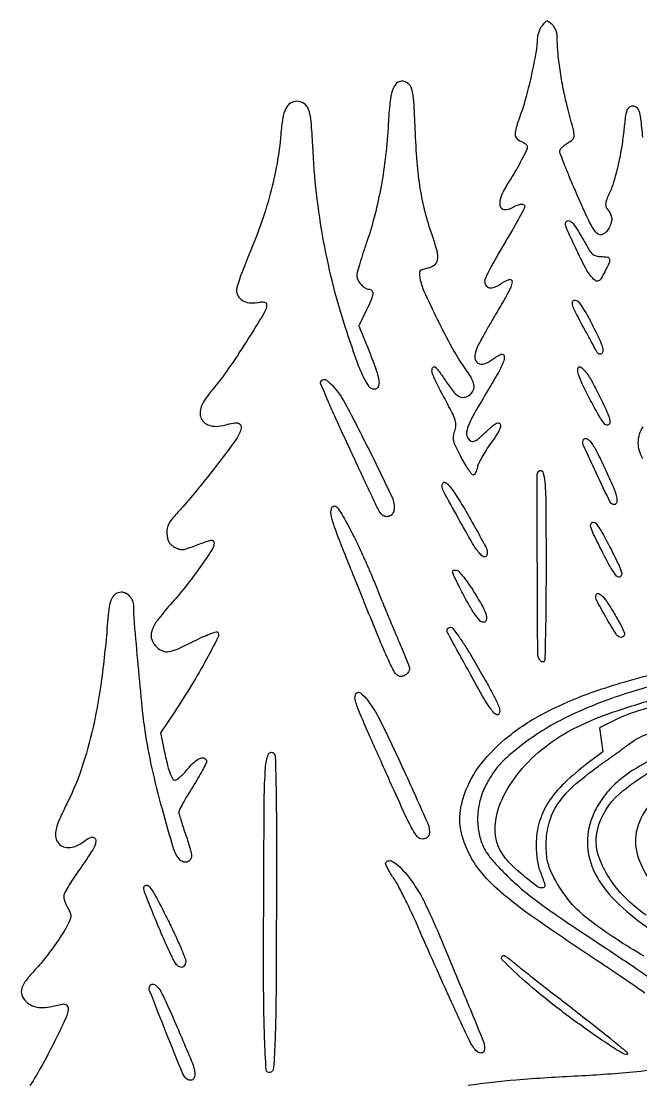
# Model space of a CAD drawing. Extents: x 118 to 878, y 65 to 959.
# Drawn here: x 129.1 to 376.3, y 507.6 to 930.9 of the extents above; entities that cross this region are included whole.
import ezdxf

# ---------------------------------------------------------------- set-up
doc = ezdxf.new("R2010")
doc.units = 0

msp = doc.modelspace()

# ---------------------------------------------------------------- linework, layer by layer
for points in [[(377.102713, 884.715472, 0.005108), (376.345889, 892.097313, 0.05238), (375.685725, 895.090947, 0.159316), (374.661665, 896.47302, 0.155518), (373.008371, 897, 0.169027), (371.64854, 896.526784, 0.141502), (370.756459, 895.276895, 0.052683), (370.139043, 892.680647, 0.0068), (369.485146, 887, -0.016485), (368.550891, 880.068279, -0.015335), (367.144173, 873.042401, -0.015965), (365.465129, 866.735831, -0.036215), (363.706712, 862.127586, 0.015572), (362.720502, 859.832083, 0.057806), (362.317619, 858.31245, 0.093942), (362.367991, 857.159515, 0.098795), (362.838696, 856.127586, -0.031182), (364.204439, 853.961522, -0.098935), (364.713118, 852.334326, -0.102822), (364.547788, 850.672593, -0.035234), (363.658047, 848.409106, -0.160965), (361.226672, 845.872209, -0.35066), (358.743745, 846.342216, -0.069589), (355.539925, 851.338026, -0.006314), (349.503851, 864.903514, -0.003725), (347.395457, 869.910219, -0.005433), (345.618614, 874.355506, -0.002816), (344.178822, 878.13741, -0.090914), (344.006323, 879.102881, -0.153096), (344.215385, 879.759241, -0.041238), (344.923393, 880.609058, -0.037742), (345.929799, 881.488724, -0.031356), (347.119386, 882.268379, 0.061423), (349.08364, 883.731345, 0.203758), (349.706453, 885.180415, 0.063653), (349.408312, 887.587822, 0.002546), (347.173757, 896.144516, -0.015533), (345.57473, 902.990096, -0.011638), (344.225646, 910.614355, -0.011794), (343.291175, 917.85948, -0.026177), (343, 923.417372, 0.028138), (342.882437, 925.50478, 0.053781), (342.51644, 927.141625, 0.064144), (341.869082, 928.462979, 0.062975), (340.904612, 929.586325, 0.019299), (339.535367, 930.732549, 0.19539), (338.834108, 930.928486, 0.180109), (338.16425, 930.588342, 0.015972), (336.904612, 929.130528, 0.051306), (336.17502, 928.012391, 0.033179), (335.55948, 926.593359, 0.03323), (335.138474, 925.109789, 0.052567), (335, 923.7963, -0.045591), (334.550086, 918.872347, -0.008517), (332.753373, 909.975637, -0.009678), (330.559579, 900.839512, -0.022798), (328.484393, 894.145345, 0.009883), (326.57931, 888.517978, 0.077169), (326.159865, 885.791265, 0.186543), (326.792209, 884.162134, 0.117633), (328.5, 883, -0.034759), (329.456916, 882.557879, -0.044056), (330.265625, 882.015988, -0.050363), (330.829111, 881.45961, -0.174516), (331, 880.984913, -0.110631), (330.637133, 879.364999, -0.009867), (328.77029, 875.601425, -0.012548), (326.326103, 871.183143, -0.009676), (323.448551, 866.487026, 0.040228), (320.598173, 861.126106, 0.143077), (320.121825, 857.305666, 0.355525), (321.802329, 855.809488, 0.138376), (325.050384, 856.572549, -0.029711), (327.089448, 857.548359, -0.080106), (328.649637, 857.908851, -0.166759), (329.603457, 857.651766, -0.249237), (330, 856.905669, -0.124919), (329.805755, 856.140318, -0.002012), (327.65, 852.204757, -0.005133), (325.065973, 847.643269, -0.003366), (322, 842.439284, 0.005902), (318.935052, 837.176174, 0.00843), (316.35, 832.429324, 0.005131), (314.296063, 828.401384, 0.115837), (314, 827.140603, 0.154524), (314.533306, 825.456173, 0.194258), (315.896499, 824.575058, 0.1372), (317.910201, 824.741812, 0.070446), (320.154904, 825.956404, -0.07153), (323.743635, 827.888247, -0.568526), (324.914638, 826.935663, -0.089666), (323.537947, 822.848178, -0.008961), (318.3773, 813.869269, 0.003723), (315.7652, 809.43275, 0.004566), (313.394261, 805.248701, 0.00382), (311.46206, 801.701487, 0.032564), (310.713724, 800.052524, 0.096475), (310.122094, 796.576093, 0.253631), (311.3395, 794.452676, 0.226452), (313.939594, 794.170652, 0.082479), (317.272871, 796, -0.019049), (318.326419, 796.765618, -0.021832), (319.389428, 797.4125, -0.021604), (320.328563, 797.877579, -0.104532), (320.907729, 798, -0.407297), (321.807415, 797.121364, -0.098186), (321.413304, 794.853625, -0.036318), (319.473881, 790.738515, -0.007609), (315.456835, 783.854796, 0.005025), (310.249405, 775.036202, 0.027982), (307.774021, 770.13163, 0.055807), (306.791749, 766.95575, 0.17162), (307.126287, 764.764031, 0.121751), (308.307656, 763.453747, 0.230495), (309.683084, 763.257527, 0.100461), (311.572647, 764.318498, 0.01604), (314.708006, 767.204142, -0.013264), (316.823203, 769.172671, -0.05096), (318.282888, 770.217267, -0.101827), (319.334828, 770.561616, -0.228559), (320.108629, 770.291371, -0.247017), (320.3836, 769.40579, -0.063609), (319.911327, 767.933093, -0.036025), (318.703303, 765.770338, -0.009595), (316.470995, 762.511557, 0.013563), (314.606273, 759.742512, 0.014432), (312.934431, 756.932306, 0.014138), (311.63799, 754.439259, 0.062462), (311.108224, 752.874773, -0.029493), (310.802107, 751.727326, -0.039957), (310.384916, 750.739335, -0.045072), (309.925869, 750.022374, -0.200674), (309.5, 749.781287, -0.268114), (308.954266, 750.015158, -0.011158), (307.675091, 751.80806, -0.016728), (306.223657, 754.102998, -0.01081), (304.691799, 756.848893, -0.007799), (302.486511, 761.172622, -0.052677), (301.661476, 763.427241, -0.09419), (301.558253, 765.213768, -0.054269), (302.069123, 767.314612, 0.073656), (302.523295, 769.555929, 0.091233), (302.249674, 771.663917, 0.040395), (301.02405, 774.630477, 0.004487), (297.627707, 781.130278, -0.006593), (294.416188, 787.339932, -0.042384), (293.108061, 790.620817, -0.142868), (293.089925, 792.290677, -0.336347), (294.025087, 793, -0.221823), (294.424669, 792.813553, -0.007134), (295.577361, 791.397916, -0.012522), (296.900188, 789.636212, -0.008224), (298.338028, 787.546097, 0.01954), (301.387384, 783.321413, 0.087204), (303.650982, 781.285271, 0.165733), (305.692716, 780.806998, 0.128865), (307.845394, 781.604263, 0.12743), (309.453433, 783.489204, 0.163955), (309.74185, 785.734089, 0.086552), (308.55644, 788.791128, 0.019302), (305.470265, 793.489466, -0.031149), (301.031054, 800.609474, -0.009665), (295.248564, 811.828609, -0.007642), (289.923289, 823.102472, -0.06638), (288.322447, 828.400416, -0.023725), (288.099306, 830.359112, -0.160594), (288.339738, 831.291088, -0.173567), (289.076891, 831.858653, -0.028767), (290.838533, 832.317707, 0.100364), (293.838747, 833.57718, 0.205631), (295.184555, 835.687602, 0.106945), (295.003924, 839.225528, 0.018806), (293.013659, 845.621017, -0.022769), (290.256596, 854.734362, -0.022602), (288.331847, 864.082894, -0.019514), (287.061922, 874.719418, -0.010666), (286.294109, 887.835027, 0.005982), (285.746954, 898.968141, 0.052746), (284.931768, 903.819838, 0.154685), (283.431529, 906.115701, 0.172959), (280.951624, 907, 0.208131), (278.746175, 906.040385, 0.110963), (277.217072, 903.424436, 0.051969), (276.205629, 898.537811, 0.011491), (275.544558, 890, -0.014918), (274.473013, 877.292827, -0.016534), (272.667905, 865.103787, -0.017279), (270.15926, 853.596295, -0.020489), (266.975929, 842.935325, 0.00499), (265.45309, 838.357797, 0.006665), (264.167929, 834.171361, 0.004807), (263.174759, 830.650067, 0.06642), (263, 829.340312, 0.122673), (263.414796, 827.675091, 0.060265), (264.671629, 825.871601, 0.060993), (266.283227, 824.458287, 0.150651), (267.769724, 824, -0.218552), (268.960474, 823.45341, -0.206603), (269.359655, 822.174969, -0.073794), (268.743581, 819.783633, -0.014667), (266.902401, 815.756264), (263.762806, 809.389497), (267.881403, 799.174145, -0.009892), (270.760564, 791.604502, -0.050954), (271.833578, 787.254745, -0.143395), (271.497146, 784.947781, -0.293284), (270.020324, 784, -0.236204), (267.964455, 785.028596, -0.048524), (265.793824, 788.600855, -0.026547), (263.112638, 795.01454, -0.005355), (259.08162, 806.700282, -0.017857), (253.811496, 824.638751, -0.017094), (249.748174, 843.16986, -0.016939), (246.928873, 862.106477, -0.016755), (245.385363, 881.259718, 0.009979), (244.735366, 890.966502, 0.064727), (243.686702, 895.743545, 0.15632), (241.871346, 898.104473, 0.152457), (239.002627, 899, 0.15097), (236.464652, 898.215813, 0.131679), (234.647407, 896.099833, 0.072289), (233.428809, 892.207533, 0.019607), (232.654968, 885.783156, -0.02418), (231.138109, 874.091584, -0.021139), (228.45141, 862.056744, -0.019768), (224.551244, 849.512747, -0.015675), (219.387171, 836.289732, 0.00793), (217.707177, 832.177109, 0.009979), (216.288731, 828.315158, 0.008321), (215.223351, 825.04997, 0.074827), (215, 823.565881, 0.132119), (215.626485, 821.236363, 0.12687), (217.343659, 819.49298, 0.105308), (219.983316, 818.586657, 0.069978), (223.194886, 818.647154, -0.017353), (225.005612, 818.872587, -0.067141), (226.133814, 818.821873, -0.142338), (226.757721, 818.511376, -0.209549), (227, 817.958665, -0.136651), (226.050554, 814.549552, -0.005236), (219.074981, 803.266291, -0.010301), (211.696164, 792.120518, -0.022879), (205.525119, 784.022011, 0.021044), (202.549829, 780.146992, 0.059373), (200.933439, 777.146379, 0.088951), (200.427713, 774.626636, 0.112512), (200.906469, 772.305933, 0.129665), (202.378151, 770.506065, 0.100939), (204.688566, 769.456813, 0.080183), (207.705709, 769.260205, 0.049075), (211.213598, 769.945849, -0.039535), (214.382788, 770.628194, -0.177346), (216.2055, 770.224424, -0.277916), (216.85257, 768.917091, -0.08646), (216.276503, 766.707513, -0.052421), (213.971995, 762.794763, -0.0047), (207.099798, 753.687304, -0.006743), (199.710573, 744.347106, -0.013237), (193.538903, 737.156078, 0.007275), (189.732334, 732.826335, 0.045604), (188.033137, 730.423369, 0.085501), (187.308155, 728.460223, 0.066864), (187.195234, 726.187496, 0.037043), (187.486029, 724.361604, 0.075409), (188.026947, 723.017164, 0.081795), (188.908332, 721.96281, 0.050481), (190.235805, 721.034195, 0.039478), (191.941263, 720.250748, 0.09769), (193.294058, 720.03667, 0.068794), (194.899101, 720.320762, 0.01274), (197.735805, 721.317937, -0.003185), (202.908628, 723.248146, -0.046289), (204.794696, 723.746371, -0.225006), (205.633943, 723.507865, -0.216088), (206, 722.700408, -0.145973), (205.190813, 719.98777, -0.008874), (200.372713, 712.907948, -0.013744), (194.60764, 705.209628, -0.014827), (188.567185, 698.036962, 0.019465), (183.351732, 691.726076, 0.08653), (181.142832, 687.473722, 0.160697), (181.183702, 684.127058, 0.123089), (183.188561, 681.038955, 0.092787), (185.542627, 679.546694, 0.136827), (187.961268, 679.284534, 0.066048), (191.366616, 680.32265, 0.009407), (197.970211, 683.485039, -0.010411), (201.441419, 685.1388, -0.01706), (204.453667, 686.375835, -0.011129), (206.918565, 687.229211, -0.344834), (207.48805, 687.019336, -0.262246), (207.572686, 684.937576, -0.006319), (202.904692, 676.078446, -0.012718), (197.074067, 665.965957, -0.009619), (190.183374, 655.160673), (184.636748, 646.821346), (185.817757, 641.160673, 0.006758), (187.244177, 634.757792, 0.026944), (188.380721, 630.901204, 0.043205), (189.417865, 628.620657, 0.270744), (190.480054, 628, 0.161917), (191.223636, 628.24728, 0.020871), (192.542127, 629.321875, 0.02261), (194.040099, 630.776683, 0.017084), (195.553512, 632.5, -0.039078), (198.168414, 635.226055, -0.084667), (200.621963, 636.761438, -0.2062), (202.242573, 636.734744, -0.295047), (203, 635.562914, -0.117846), (202.780186, 634.643234, -0.006357), (201.384375, 631.974741, -0.00964), (199.606987, 628.826279, -0.006862), (197.5, 625.365894, 0.006317), (195.392884, 621.91377, 0.008993), (193.615625, 618.790923, 0.00561), (192.208283, 616.140927, 0.119813), (192, 615.284199, 0.066585), (192.112943, 614.439845, 0.005207), (192.734375, 612.248763, 0.007024), (193.5425, 609.643919, 0.005312), (194.5, 606.806889, -0.007399), (195.457244, 603.93106, -0.008985), (196.265625, 601.207772, -0.007791), (196.866813, 598.901536, -0.059927), (197, 597.794285, -0.145492), (196.56025, 596.315025, -0.159874), (195.396515, 595.381978, -0.155898), (193.882164, 595.307033, -0.137666), (192.517039, 596.113256, -0.118539), (189.872583, 600.650101, -0.00672), (185.381695, 616.366814, -0.011268), (181.236565, 633.134577, -0.018016), (178.54076, 647.637186, -0.011859), (177.369096, 657.034467, -0.002381), (175.759561, 673.825869, -0.00186), (174.281589, 690.755254, -0.020843), (174, 697.507213, 0.098214), (173.602543, 699.511109, 0.086935), (172.461886, 701.310294, 0.090309), (170.823661, 702.561375, 0.118569), (169, 703, 0.144604), (166.743689, 702.333518, 0.14075), (165.183218, 700.542433, 0.073269), (164.170018, 697.156524, 0.017267), (163.52016, 691.270007, -0.013767), (161.153102, 668.359912, -0.022365), (157.743197, 649.097476, -0.02608), (153.170969, 632.709451, -0.035642), (147.268582, 618.571249, 0.011386), (144.344829, 612.424191, 0.044863), (142.981503, 608.463732, 0.078677), (142.739989, 605.623552, 0.127646), (143.511632, 603.341903, 0.12895), (145.391868, 601.644726, 0.1239), (147.892278, 601.055989, 0.098273), (150.847175, 601.689559, 0.057187), (154.003292, 603.502429, -0.042894), (156.425421, 604.987108, -0.191397), (158.054284, 605.127442, -0.318445), (158.809629, 604.158068, -0.0884), (158.543281, 602.136366, -0.058774), (157.989747, 600.912476, -0.006214), (156.336849, 598.244063, -0.007611), (154.27323, 595.10962, -0.006041), (151.952361, 591.785703, 0.009703), (149.678355, 588.477537, 0.01306), (147.757923, 585.391749, 0.010142), (146.289786, 582.768845, 0.121961), (146.008417, 581.654292, 0.063665), (146.119896, 580.749547, 0.023248), (146.497296, 579.513092, 0.022606), (147.040342, 578.184201, 0.025111), (147.684505, 576.956944, -0.028753), (148.517933, 575.340616, -0.08459), (148.826214, 574.132311, -0.090865), (148.706366, 572.940269, -0.036539), (148.135857, 571.398829, -0.033483), (145.904572, 567.260223, -0.014297), (142.403958, 562.031942, -0.014074), (138.341354, 556.651483, -0.018007), (134.290137, 551.946667, 0.027577), (130.567385, 547.452216, 0.111266), (129.140343, 544.213265, 0.177761), (129.569088, 541.530401, 0.098425), (131.75, 538.975205, 0.088287), (134.063099, 537.735696, 0.07206), (136.834135, 537.254495, 0.050287), (140.455253, 537.517202, 0.01825), (145.499312, 538.589183, -0.267862), (147.26562, 538.08599, -0.248694), (147.793656, 536.265661, -0.056761), (146.389619, 532.008465, -0.008129), (142.40591, 523.724102, -0.010017), (137.243448, 513.916411, -0.017775), (132.547004, 506.08333, -0.020621)], [(377.083495, 756.29489, -0.140039), (375.311878, 762.774969, -0.146433), (377.279571, 769.086889, -0.095098)], [(377.935223, 543.02412, 0.004518), (357.969914, 556.555414, -0.005713), (332.57195, 573.857421, -0.028921), (319.111595, 584.461843, -0.052458), (311.167741, 593.146517, -0.06962), (306.06828, 602.547051, -0.037827), (304.606954, 607.583303, -0.050321), (304.101837, 612.320247, -0.049461), (304.55086, 617.125874, -0.034853), (305.955773, 622.371451, -0.084234), (312.576132, 634.506228, -0.058502), (323.631547, 645.584275, -0.049991), (338.806385, 655.30342, -0.033711), (357.743443, 663.362553, -0.013789), (369.940657, 667.234517, -0.007855), (384.875475, 671.273122, -0.007457)], [(402.295469, 671.018073, 0.023163), (370.37355, 662.528465, 0.034928), (347.586823, 653.530654, 0.051489), (329.249354, 642.318356, 0.013681), (323.685607, 637.82803, 0.033465), (319.921605, 634.154008, 0.039167), (317.039314, 630.38054, 0.02625), (314.332784, 625.670016, 0.048705), (312.289314, 620.427788, 0.047758), (311.28141, 614.854546, 0.048218), (311.353753, 609.243326, 0.051791), (312.510468, 603.888408, 0.039858), (313.830049, 600.73132, 0.041411), (315.619796, 597.866161, 0.028589), (318.38314, 594.574011, 0.00834), (323.000028, 589.832999, 0.019756), (328.625022, 584.671279, 0.01568), (335.081293, 579.539313, 0.010862), (343.810662, 573.32668, 0.003428), (357.113222, 564.420793, -0.002825), (374.48112, 552.82354, -0.007558), (386.681281, 544.305506, -0.009803)], [(391.891307, 660.400292, 0.012221), (375.199656, 655.605184, 0.040955), (364.664442, 651.323217), (359.828884, 648.879597), (360.491884, 644.059009), (361.154885, 639.23842), (355.327442, 634.86921, 0.029559), (345.69619, 626.71646, 0.059714), (339.378152, 619.060672, 0.072489), (335.811851, 611.200575, 0.068657), (334.54916, 602.5, 0.017788), (334.641989, 599.249259, 0.021419), (334.968242, 596.210437, 0.023387), (335.508758, 593.495903, 0.036422), (336.25, 591.229764, -0.025646), (338.010557, 586.215396, -0.467046), (337.184764, 584.975361, -0.191997), (334.897221, 585.60836, -0.010093), (328.82535, 590.41412, -0.033044), (323.443093, 595.486556, -0.067098), (320.09405, 600.22799, -0.079593), (318.462434, 605.116858, -0.066626), (318.29706, 610.589294, -0.092332), (321.55727, 621.635832, -0.061416), (328.965598, 632.609795, -0.055873), (339.679347, 642.445221, -0.049628), (352.724185, 650.121325, -0.027999), (366.869378, 655.717329, -0.013055), (385.746245, 661.445661, -0.011475)], [(377.62974, 557.779998, -0.015414), (366.438289, 564.597652, -0.016036), (356.717214, 571.392484, -0.038335), (350.096715, 577.18439, -0.024093), (347.870974, 579.685314, -0.014826), (345.486929, 582.825163, -0.014857), (343.308643, 586.078085, -0.025617), (341.720836, 588.922548, -0.017043), (340.062302, 592.598679, -0.039974), (339.144133, 595.466668, -0.040231), (338.697284, 598.433114, -0.017465), (338.560923, 602.422548, -0.067768), (339.729855, 610.958983, -0.079512), (343.132631, 618.376443, -0.063573), (349.36803, 625.546709, -0.027438), (359.284917, 633.454948, 0.001339), (362.9963, 636.110155, 0.001536), (366.527445, 638.667241, 0.001382), (369.509671, 640.853467, 0.00881), (371, 641.993425, -0.083931), (378.893163, 646.33754, -0.011631)], [(384.781535, 638.21504, 0.021296), (374.826046, 632.954784, 0.042643), (367.558404, 627.832865, 0.051297), (362.170534, 622.266953, 0.050851), (358.010549, 615.705197, 0.101649), (355.059647, 604.648547, 0.108487), (356.819248, 593.599052, 0.089233), (363.54844, 582.673673, 0.04879), (375.168561, 571.993918, 0.014331), (382.571256, 566.741496, 0.014852)], [(378.42798, 574.04782, -0.040067), (369.95945, 581.257941, -0.098419), (360.034445, 596.107146, -0.184296), (359.628736, 610.346502, -0.142995), (369.249451, 623.820293, -0.052791), (389.206141, 636.364622, -0.016624)], [(380.550231, 618.792213, 0.124757), (374.832477, 608.603129, 0.143087), (375.058855, 597.87602, 0.085546), (380.949048, 586.451261, 0.061158)], [(307.447751, 506.21946, -0.016735), (326.549848, 508.401617, -0.007873), (351.346467, 510.003975, 0.010862), (374.728001, 511.65527, 0.053438), (387.674366, 514.266218, 0.118964)]]:
    msp.add_lwpolyline(points, format="xyb")
for points in [[(353.516115, 843.404799, 0.009467), (355.748527, 839.5845, 0.071203), (357.078017, 837.973442, 0.127982), (358.474415, 837.239141, 0.057447), (360.548941, 837, -0.044946), (362.958803, 836.782932, -0.298014), (363.793186, 835.991585, -0.163393), (363.655454, 834.487671, -0.014124), (361.979676, 830.960162, -0.018221), (360.424423, 828.167836, -0.157621), (359.361326, 827.24757, -0.264705), (358.266889, 827.375876, -0.053323), (356.76435, 828.75, -0.061527), (354.238399, 832.437711, -0.009663), (350.335608, 840.348023, -0.004993), (346.499146, 848.734789, -0.198925), (346.446837, 850.722056, -0.328827), (347.411373, 851.338948, -0.186174), (348.733354, 850.725444, -0.053561), (350.67973, 848.223472, -0.011055)], [(356.838887, 809.933115, -0.00807), (359.842203, 803.877085, -0.045764), (361.084897, 800.501822, -0.143166), (361.044259, 798.741999, -0.326765), (360.030115, 798, -0.273553), (358.931599, 798.649617, -0.002397), (354.112895, 807.513973, -0.004186), (349.586802, 816.107809, -0.119662), (349, 818.524621, -0.344498), (349.790573, 819.535874, -0.275389), (351.158307, 819.122181, -0.05236), (353.611595, 815.79253, -0.013465)], [(354.8064, 790.25, -0.030659), (357.470416, 785.940814, -0.012007), (360.627612, 779.700675, -0.008195), (363.474024, 773.461196, -0.103265), (364, 770.941631, -0.280339), (363.294937, 769.782942, -0.341863), (362.082159, 770.005275, -0.052339), (359.77174, 773.200263, -0.009777), (356.288188, 779.547389, -0.008214), (353.089713, 785.907369, -0.034107), (351.491611, 789.892811, -0.077565), (351.124782, 792.190025, -0.415247), (351.931906, 793, -0.165386), (352.408629, 792.837879, -0.026921), (353.1607, 792.192188, -0.027183), (353.994351, 791.303004, -0.020958)], [(253.002874, 785.76654, -0.064751), (258.346908, 778.292051, -0.007602), (267.754226, 760.052352, -0.004624), (277.048781, 740.895605, -0.146886), (277.82468, 735.789141, -0.069061), (277.536824, 734.783539, -0.092079), (277.001227, 734.00123, -0.092255), (276.22133, 733.46443, -0.069588), (275.219377, 733.176436, -0.150541), (273.844881, 733.395295, -0.115089), (272.660221, 734.364919, -0.048127), (271.314731, 736.513215, -0.00695), (269.065252, 741.176436, 0.000002), (267.017213, 745.577308, 0.000001), (263.814296, 752.459704, 0.000001), (260.191407, 760.244479, 0.000001), (256.62904, 767.899153, -0.003854), (253.384451, 775.013807, -0.006165), (250.736094, 781.14349, -0.001812), (248.535747, 786.46799, -0.239906), (248.592181, 787.149153, -0.150946), (249.354617, 787.814618, -0.182416), (250.297129, 787.868491, -0.100182), (251.486739, 787.213242, -0.029411)], [(362.125371, 752.134188, -0.007969), (365.263144, 745.143465, -0.039641), (366.643564, 741.069758, -0.106586), (366.721259, 738.857534, -0.363197), (365.696451, 738, -0.286768), (364.089049, 739.004509, -0.003571), (358.622706, 750.420791, -0.003829), (353.348821, 761.867029, -0.249405), (353.485583, 763.976673, -0.398332), (354.735337, 764.307912, -0.110814), (356.410079, 762.839707, -0.03952), (358.745466, 759.041607, -0.008615)], [(338.5, 713.747207, -0.002003), (338.442043, 699.281166, -0.003235), (338.263715, 686.968485, -0.000594), (338.023639, 676.127023, -0.193026), (337.695627, 675.361238, -0.163367), (337.315724, 675.172605, -0.126782), (336.854259, 675.226013, -0.096882), (336.376493, 675.525951, -0.063363), (335.96094, 676.02896, -0.140545), (335.186389, 678.676081, -0.000441), (335.027333, 713.927974, -0.000331), (334.921781, 749.499516, -0.199511), (335.6875, 751.354167, -0.551072), (337.180923, 751.017175, -0.06682), (338.032674, 746.983227, -0.017047), (338.423682, 737.347697, -0.001617)], [(300.883029, 744.164271, -0.01944), (304.786347, 738.205242, -0.00779), (309.676862, 729.77062, -0.003415), (314.446952, 721.101692, -0.124692), (315, 718.918518, -0.080456), (314.78158, 717.569922, -0.308455), (314.139917, 717.080838, -0.192241), (313.149002, 717.416895, -0.039376), (311.816236, 718.75, -0.046061), (309.175528, 722.492272, -0.004022), (303.448347, 732.626126, -0.001943), (297.524201, 743.406746, -0.125296), (297, 745.46575, -0.143059), (297.332071, 746.602606, -0.344151), (298.108041, 746.876664, -0.127399), (299.337739, 746.076555, -0.030447)], [(260.863898, 727.161069, -0.008721), (263.119717, 722.570039, -0.00431), (265.832019, 716.666064, -0.004275), (268.541586, 710.490693, -0.006236), (270.814331, 705, 0.001907), (273.02486, 699.525989, 0.001354), (275.54361, 693.404032, 0.001367), (277.979751, 687.573257, 0.002906), (279.903375, 683.077554, -0.004347), (281.472873, 679.380045, -0.006203), (282.796616, 676.068951, -0.003605), (283.854542, 673.264369, -0.088606), (284, 672.449999, -0.148907), (283.614679, 671.184855, -0.093387), (282.521029, 670.073825, -0.093672), (281.101456, 669.43946, -0.151098), (279.790997, 669.526708, -0.177758), (278.05815, 671.041171, -0.018232), (275.581378, 675.987305, -0.009811), (271.681114, 685.006277, -0.001009), (262.933197, 706.5, -0.002846), (255.575163, 724.985652, -0.026777), (252.890338, 733.098695, -0.126984), (252.845057, 736.47092, -0.451985), (254.526055, 737.351628, -0.1552), (255.270782, 736.756323, -0.008028), (256.956976, 734.139737, -0.012113), (258.864104, 730.90089, -0.008448)], [(363.990883, 721.018169, -0.003685), (367.499713, 713.89555, -0.041419), (368.632037, 710.955039, -0.192601), (368.502386, 709.605225, -0.280664), (367.509117, 709, -0.237769), (366.670282, 709.422801, -0.014964), (365.044105, 711.763771, -0.018251), (363.138873, 714.937072, -0.009777), (361.009117, 718.981831, -0.003685), (357.500287, 726.10445, -0.041419), (356.367963, 729.044961, -0.192601), (356.497614, 730.394775, -0.280664), (357.490883, 731, -0.237769), (358.329718, 730.577199, -0.014964), (359.955895, 728.236229, -0.018251), (361.861127, 725.062928, -0.009777)], [(309.74201, 703.077243, -0.012183), (313.088365, 697.430873, -0.052053), (314.635461, 693.838197, -0.148234), (314.65192, 691.852539, -0.332711), (313.512545, 691, -0.217292), (312.062866, 691.661227, -0.029015), (309.958395, 694.390119, -0.023919), (307.365131, 698.609616, -0.008943), (304.121921, 704.758477, -0.003374), (301.732061, 709.573253, -0.065284), (301.203345, 711.149677, -0.387841), (301.572531, 711.756257, -0.119145), (302.74201, 711.811168, -0.164256), (303.676315, 711.281347, -0.013425), (305.516839, 709.107192, -0.016893), (307.60103, 706.318715, -0.012177)], [(366.053176, 693.90895, -0.007332), (368.771205, 689.094281, -0.056769), (369.742332, 686.703588, -0.221739), (369.54821, 685.530429, -0.247473), (368.542154, 685, -0.256715), (366.620449, 686.056273, -0.010757), (362.436927, 692.970556, -0.010634), (358.550214, 700.062393, -0.264324), (358.629127, 702.208932, -0.396618), (359.610845, 702.472244, -0.0872), (361.116997, 701.286113, -0.039343), (363.215093, 698.532516, -0.010966)], [(308.832615, 677.25, -0.00304), (314.270246, 667.872302, -0.011076), (317.552528, 661.824508, -0.013962), (319.548351, 657.662774, -0.105196), (320, 655.539838, -0.140423), (319.673402, 654.399862, -0.342674), (318.903732, 654.116741, -0.130922), (317.694089, 654.888922, -0.031799), (316.193069, 656.75, -0.025685), (313.18677, 661.505129, -0.002473), (306.538604, 673.461284, -0.00071), (299.386583, 686.518558, -0.125576), (299, 688.033521, -0.149357), (299.11261, 688.402096, -0.098714), (299.429408, 688.716097, -0.082025), (299.902937, 688.927841, -0.06429), (300.461815, 689, -0.234312), (301.286873, 688.590898, -0.007788), (303.51887, 685.558934, -0.013284), (306.07146, 681.766613, -0.008582)], [(267.343037, 659.75, -0.047628), (272.744609, 650.934984, -0.006532), (281.966754, 631.422329, -0.003122), (291.295794, 610.654908, -0.152724), (291.800431, 606.202239, -0.111422), (291.493294, 605.499775, -0.097336), (290.901448, 604.956511, -0.082425), (290.055818, 604.614743, -0.054957), (289.015035, 604.5, -0.221228), (287.258157, 605.317343, -0.048172), (285.31169, 608.140374, -0.019355), (282.445937, 613.800689, -0.001972), (276.229069, 627.5, -0.000684), (272.127887, 636.666332, -0.000855), (268.34792, 645.184974, -0.000688), (265.19722, 652.344994, -0.006638), (263.903325, 655.406294, -0.03343), (262.290367, 660.277183, -0.23486), (262.792486, 662.651427, -0.428017), (264.496038, 662.808901, -0.052344)], [(230.891466, 580.627555, -0.00107), (230.73884, 542.841956, -0.007538), (230.348101, 524.461151, -0.007092), (229.773576, 513.097645, -0.306059), (228.371098, 511.285759, -0.490433), (226.825211, 512.329473, -0.007239), (226.187871, 524.931168, -0.008457), (225.809573, 544.692881, -0.001525), (225.839891, 581.459722, -0.000929), (226.06092, 620.013527, -0.014973), (226.548887, 633.007724, -0.069888), (227.651725, 638.258364, -0.519639), (229.716462, 638.820353, -0.215071), (230.440994, 637.337094, -0.002627), (230.718671, 626.425285, -0.004642), (230.895596, 610.201329, -0.00088)], [(282.248048, 591.069007, -0.024769), (284.181797, 588.691271, -0.013295), (286.338548, 585.583409, -0.013209), (288.374765, 582.289359, -0.020142), (289.947545, 579.319007, -0.010894), (295.684455, 566.639581, -0.002878), (304.293716, 546.125529, -0.000696), (313.449903, 523.863624, -0.09751), (314, 521.069734, -0.148672), (313.555462, 519.607747, -0.267983), (312.465723, 519.072212, -0.163644), (310.955041, 519.695489, -0.068868), (309.492094, 521.371722, -0.035537), (307.421038, 525.08302, -0.001759), (301.528934, 537.781552, -0.002942), (294.871391, 552.490324, -0.002503), (288.015234, 568.087844, 0.006477), (285.161766, 574.441816, 0.006714), (282.17754, 580.643781, 0.006504), (279.453914, 585.941054, 0.028665), (277.633569, 588.942143, -0.014095), (276.28564, 591.02507, -0.021022), (275.237662, 592.924689, -0.016977), (274.516577, 594.504723, -0.241477), (274.56446, 595.104299, -0.223702), (275.706207, 595.847554, -0.156381), (277.243075, 595.57845, -0.07032), (279.350218, 594.061381, -0.018521)], [(187.694053, 571.974075, -0.006095), (190.436141, 566.284149, -0.008718), (192.71785, 561.16726, -0.005317), (194.504611, 556.837544, -0.120064), (194.694053, 555.510216, -0.135286), (194.021957, 553.757445, -0.30033), (192.738522, 553.285781, -0.166406), (191.096137, 554.318059, -0.057643), (189.577245, 556.715512, -0.009583), (185.948416, 564.619728, -0.00621), (182.041611, 573.890944, -0.00277), (178.428747, 582.914139, -0.094104), (178, 585.172027, -0.399803), (178.861264, 586.07697, -0.251812), (180.282459, 585.401089, -0.03654), (183.127967, 580.867142, -0.006538)], [(326, 554.926152, 0.010652), (328.3168, 553.011612, 0.000847), (334.567187, 548.083879, 0.001147), (342.047497, 542.23471, 0.000879), (350.25, 535.874227, -0.002701), (358.204891, 529.659196, -0.004355), (364.904688, 524.270783, -0.000961), (370.71155, 519.497977, -0.223857), (371, 518.885991, -0.524221), (370.373949, 518.45296, -0.038822), (368.135105, 519.501915, -0.019097), (364.252202, 521.903678, -0.0035), (357.282712, 526.662906, -0.012717), (342.855055, 537.216976, -0.016329), (330.170236, 547.67887, -0.014996), (321.005617, 556.256061, -0.68236), (321.75, 557.973099, -0.137797), (322.200872, 557.828811, -0.009602), (323.307813, 557.066962, -0.013052), (324.604675, 556.084963, -0.009429)], [(185.804019, 541.671026, -0.005805), (189.13009, 534.335944, -0.002996), (193.128959, 525.087741, -0.001817), (196.910853, 516.104987, -0.028898), (198.004468, 512.984422, -0.062235), (198.371421, 510.635822, -0.139986), (197.933652, 508.903198, -0.2376), (196.852666, 508.19713, -0.168874), (195.416012, 508.522225, -0.157809), (193.562517, 510.719958, -0.002168), (186.927738, 527.175495, -0.001628), (180.310851, 543.952905, -0.235721), (180.496242, 545.993919, -0.269093), (181.50858, 546.535826, -0.163751), (182.816388, 546.045256, -0.079497), (184.325089, 544.354812, -0.033178)]]:
    msp.add_lwpolyline(points, format="xyb", close=True)

doc.saveas('drawing.dxf')
